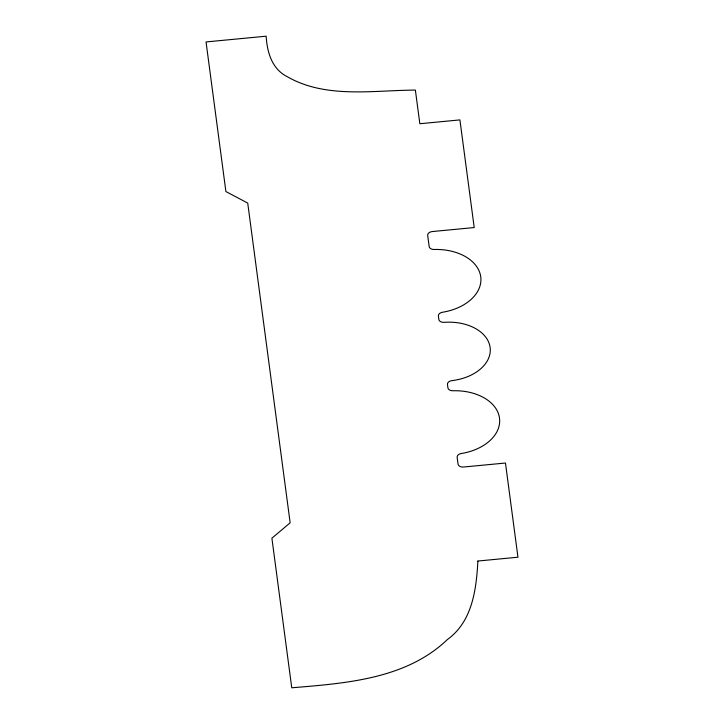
<?xml version="1.0" encoding="UTF-8"?>
<svg xmlns="http://www.w3.org/2000/svg" width="724" height="724" viewBox="0 0 724 724"><rect width="100%" height="100%" fill="white"/><g stroke="black" fill="none" stroke-linecap="round" stroke-linejoin="round"><path stroke-width="1.09" d="M477.876 561.037C476.365 589.49 472.347 621.599 447.332 639.591C406.019 679.157 345.746 683.284 291.754 687.8L271.898 538.194L290.152 522.828L247.726 203.091L225.897 191.543L206.041 41.938L266.161 36.2C267.102 52.001 271.772 68.852 287.093 76.608C325.746 98.898 372.941 90.283 415.377 90.093L419.839 123.732L459.921 119.903L474.211 227.553L432.246 231.553A5.032 3.385 -3.7 0 0 427.685 235.4L429.169 246.567A5.032 3.385 -3.7 0 0 434.138 249.481A47.214 31.775 -3.7 0 1 480.745 276.821A47.214 31.775 -3.7 0 1 442.473 312.261A5.032 3.385 -3.7 0 0 438.391 316.044L438.844 319.447A5.032 3.385 -3.7 0 0 444.147 322.343A43.648 29.376 -3.7 0 1 490.121 347.466A43.648 29.376 -3.7 0 1 451.876 380.625A5.032 3.385 -3.7 0 0 447.468 384.444L447.921 387.847A5.032 3.385 -3.7 0 0 452.889 390.761A47.214 31.775 -3.7 0 1 499.497 418.101A47.214 31.775 -3.7 0 1 461.224 453.541A5.032 3.385 -3.7 0 0 457.143 457.324L458.048 464.138A5.032 3.385 -3.7 0 0 463.496 467.025L505.461 463.025L517.959 557.209L477.876 561.037"/></g></svg>
